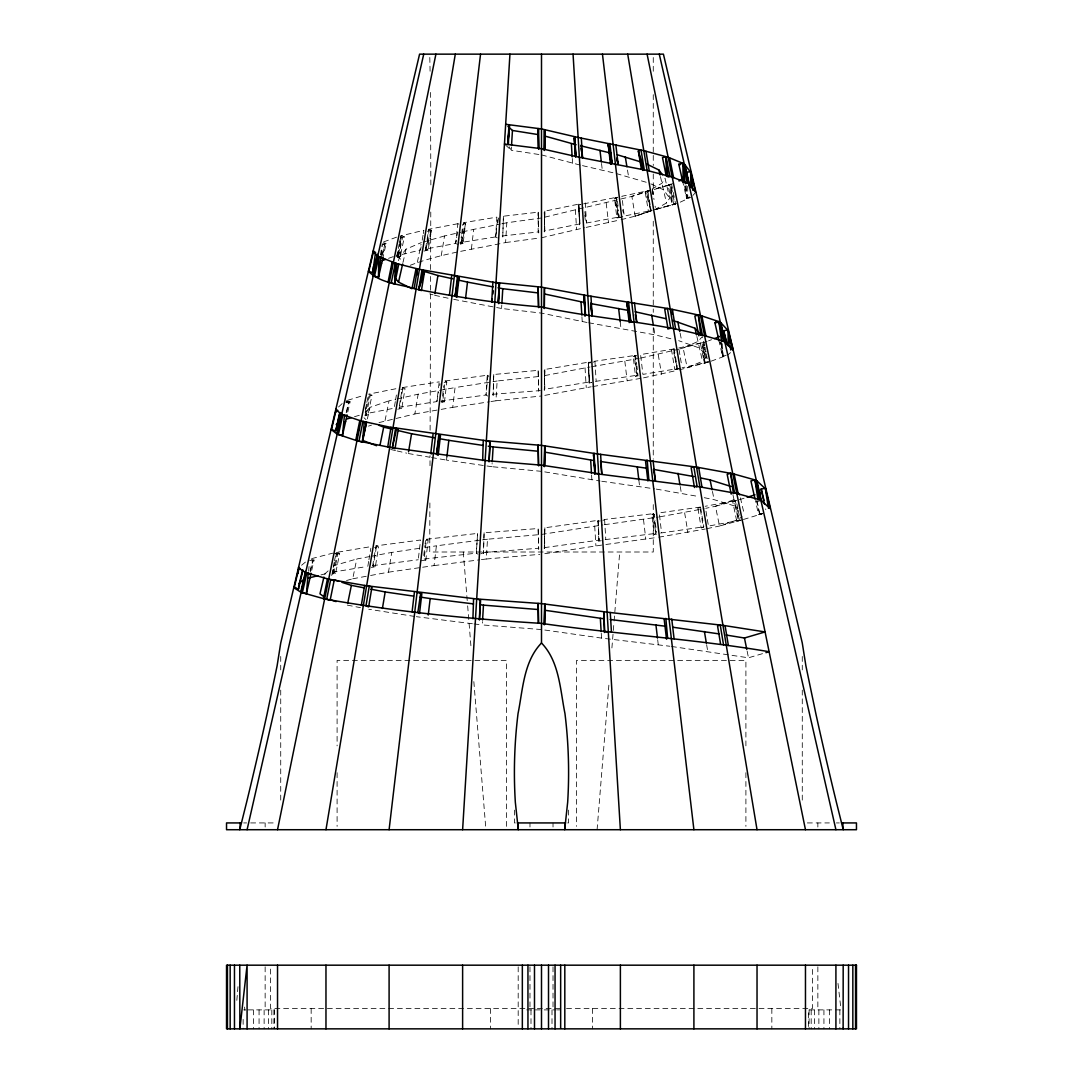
<?xml version="1.0" encoding="UTF-8"?>
<svg xmlns="http://www.w3.org/2000/svg" width="1083" height="1083" viewBox="0 0 1083 1083"><rect width="100%" height="100%" fill="white"/><g stroke="black" fill="none" stroke-linecap="round" stroke-linejoin="round"><path stroke-width="0.75" stroke-dasharray="5 3.75" d="M397.299 254.478L397.299 257.673L400.29 256.657L404.338 236.866L400.872 235.85L398.558 256.13L400.29 256.657L400.872 235.85L423.859 230.3L423.304 233.59M544.857 527.787L544.289 548.594L544.857 527.787L598.154 520.327L598.791 541.107L601.552 540.674M544.857 369.465L544.289 390.286L544.857 369.465L588.502 362.182L589.138 382.976L591.887 382.448L589.707 381.947L544.857 389.257L544.289 370.494L544.614 389.663M544.857 211.117L544.289 231.924L544.857 211.117L578.85 204.091L579.486 224.871L578.85 204.091M429.883 502.945L429.734 552.005L653.266 552.005L653.266 503.054M430.005 465.731L430.032 455.577M430.113 430.208L430.587 276.26M430.601 269.505L430.777 211.984M430.858 184.922L430.479 90.701M538.441 212.755L538.711 232.98L538.143 212.187L503.405 216.207L502.769 237.015L503.405 216.207M381.852 255.25L382.069 245.651M426.472 539.266L428.137 540.295L425.809 560.073L424.143 559.058L426.472 539.266L477.562 533.405L476.358 553.169L478.036 554.198M445.14 380.972L446.805 382.001L444.477 401.793L442.798 400.764L445.14 380.972L487.215 375.246L486.01 395.011L487.688 396.04M497.327 237.908L495.662 236.893L496.867 217.128L463.795 222.651L461.466 242.443L463.131 243.472L465.473 223.68L463.795 222.651M484.087 532.782L483.451 553.575L484.087 532.782L538.143 528.518L538.711 549.311L538.143 528.518M493.753 374.501L493.117 395.309L493.753 374.501L538.143 370.345L538.711 391.139L538.143 370.345M541.5 629.561L482.273 624.918L482.463 621.628M481.394 559.613L486.294 559.004L487.499 539.226L541.5 534.433L602.825 524.93M541.5 471.335L491.926 466.705L492.129 463.402M490.965 401.536L495.946 400.778L497.151 380.999L539.862 376.383M587.067 322.49L541.5 313.122L501.578 308.479L501.781 305.176M410.159 265.321C440.754 253.557 473.65 249.252 505.599 242.551L506.817 222.773L541.5 217.981M511.433 146.963L511.244 150.253L539.903 154.652M336.217 552.465L339.669 553.481L335.635 573.273L332.711 573.963L333.226 566.111M308.682 571.228L309.048 566.504M365.255 412.677L365.634 407.98M597.085 829.713L609.16 681.6M611.909 647.932L613.966 622.684M614.102 621.006L619.733 552.005M236.839 1000.367L238.233 983.608M487.215 375.246L487.919 375.693L486.01 395.011L442.798 400.764M397.921 251.446L397.299 257.673L401.333 237.908L404.338 236.866M461.642 234.118L462.807 224.222L465.473 223.68L461.466 242.443L495.662 236.893L497.733 217.683L496.867 217.128M381.026 255.06L382.272 244.149L386.171 243.472L383.165 256.657M418.431 558.111L420.57 539.997L375.991 545.859L372.687 565.651L375.341 566.666L378.644 546.888L375.991 545.859M399.356 405.719L402.375 387.579L405.042 388.594L401.739 408.386L399.086 407.357L436.882 401.603L439.211 381.839L440.307 382.272L439.739 385.494M457.865 223.707L428.773 229.258L425.484 249.049L455.523 243.472L457.865 223.707L459.219 224.262M423.751 555.511L424.915 545.615M425.105 543.964L425.497 540.674L428.137 540.295M444.477 401.793L441.823 402.226L443.759 385.751M463.131 243.472L460.478 244L461.453 235.769M422.668 567.235L434.066 565.597L436.395 545.818L480.906 540.065M491.926 466.705L446.507 460.113L446.886 456.809M441.201 409.374L452.721 407.37L455.05 387.592L497.151 380.999M471.376 249.144L473.704 229.366L500.197 224.086M380.593 254.925L381.175 250.241M495.662 236.893L496.867 229.082M497.814 222.827L498.546 218.143L497.733 217.683M460.478 244L462.319 242.944L465.473 223.68M367.814 566.355L368.64 561.414M368.924 559.762L370.02 553.169M370.291 551.531L370.846 548.228M395.295 401.603L394.198 408.196L366.149 413.638M395.566 399.952L396.662 393.373M421.111 246.775L420.556 250.065L396.825 255.642L399.18 244.095M422.208 240.182L423.033 235.241M371.279 567.37L373.053 567.045L376.356 547.267L378.644 546.888M397.651 409.212L399.437 408.819L402.727 389.041L405.042 388.594M425.822 250.593L429.112 230.814L431.44 230.273L428.137 250.065L424.022 251.08M370.603 575.479L388.472 572.19L391.762 552.411L423.169 547.768M379.023 422.587L414.843 413.963L418.146 394.185L455.05 387.592M441.228 255.737L444.531 235.959L460.735 232.29M436.882 401.603L438.601 391.938M458.19 244.501L455.523 243.472L456.755 237.069M457.067 235.471L457.689 232.263M333.185 567.302L334.187 562.348M334.525 560.71L335.54 555.755M365.512 409.008L366.514 404.067M366.853 402.416L367.868 397.475M399.519 242.443L400.534 237.502M332.711 573.963L336.745 554.198L339.669 553.481M333.848 573.638L337.882 553.86L335.351 553.169M366.162 415.412L370.196 395.633L371.997 395.187L367.963 414.979L364.998 415.804L369.046 396.04L370.196 395.633L367.665 394.943M398.476 257.185L402.51 237.407L399.316 237.421L401.333 237.908M346.519 580.529L352.733 578.782L356.767 559.004L369.493 556.594M385.034 420.556L389.081 400.778L395.539 399.316M417.348 262.33L421.057 244.203M310.185 570.768L312.432 560.886L314.056 560.073L311.43 571.621M346.194 412.623L348.455 402.741L350.107 401.793L347.115 414.979M381.839 256.17L384.979 244L382.353 255.534M310.266 571.986L312.892 560.452M346.682 412.122L348.943 402.226L346.1 401.536M331.696 575.479L333.957 565.597L356.767 559.004M367.367 418.904L369.993 407.37L389.081 400.778M406.03 249.144L403.025 262.33L399.261 257.605L406.03 249.144L421.395 242.551M398.544 260.651L399.261 257.605M425.416 249.807L428.137 250.065L426.81 249.537L431.44 230.273L428.773 229.258M455.523 243.472L456.363 240.345M431.44 230.273L425.484 249.049L426.81 249.537M589.138 382.976L588.502 362.182M598.791 541.107L598.154 520.327M687.691 186.222L687.786 197.431L686.554 198.379L682.804 181.917M621.06 219.673L635.166 216.18L654.877 209.588L666.451 202.995L669.714 198.135L665.057 178.357L661.957 183.217L652.223 188.983M692.971 195.4L694.704 193.37M679.176 369.872L687.191 367.814L702.501 361.221L707.023 356.361L699.496 348.036L678.648 340.671M365.391 412.203L369.993 407.37M755.42 500.725L756.584 501.118L759.589 514.303L762.676 513.342L758.601 514.655L755.596 501.47M338.546 407.005L343.013 402.781M328.135 570.876L324.643 574.058L327.161 575.939M728.169 354.71L730.511 352.611M765.83 509.7L765.654 508.942M706.874 528.666L719.505 526.04L738.538 519.447L742.017 516.523M301.588 565.258L305.501 562.023M584.752 215.138L585.592 223.166L618.542 217.128L615.334 197.932L616.213 197.363L618.542 217.128L616.877 218.143L614.548 198.379L617.96 197.187M635.518 376.275L637.197 375.246L634.855 355.481L633.189 356.497L635.518 376.275L638.063 375.855L636.899 365.973M441.823 402.226L443.489 401.17L440.903 401.184M654.173 534.42L655.838 533.405L653.509 513.626L651.831 514.655L654.173 534.42L656.718 534.081M583.588 203.875L616.213 197.363M593.254 362.209L594.919 361.194L634.855 355.481M602.92 520.503L604.585 519.488L653.509 513.626M605.207 539.618L655.838 533.405L652.914 514.005L654.389 514.303L655.174 520.896M595.433 381.392L637.197 375.246L634.151 355.928L636.682 355.332M680.043 348.861L703.016 342.418L707.05 362.209L706.075 362.67L704.437 363.089L700.403 343.325L707.05 341.402M680.232 202.169L690.588 197.363M718.814 340.035L722.578 356.497L726.3 355.143M648.446 211.551L651.1 210.535L647.81 190.77L645.143 191.799L648.446 211.551L653.807 209.98M689.749 196.957L687.515 197.851L684.51 184.665M674.168 348.888L640.567 354.588L642.909 374.38L677.471 368.653L674.168 348.888L673.03 349.349L677.471 368.653L674.804 369.682L671.514 349.917L675.305 349.024M701.175 527.841L703.842 526.812L700.539 507.047L697.885 508.062L701.175 527.841L703.354 527.489L700.051 507.71L701.703 507.318M732.704 501.47L735.343 500.725L739.378 520.503L738.376 520.896L736.738 521.248L732.704 501.47L736.169 500.454L705.168 506.289M480.649 553.86L483.072 552.899M710.055 525.783L740.203 520.219L738.376 520.896L734.342 501.118M708.553 340.834L711.558 339.696M676.564 203.387L654.877 209.588M660.63 533.026L703.842 526.812M383.653 241.888L397.299 236.893M711.084 361.194L725.055 356.05M388.567 258.323L393.264 256.644M734.03 499.669L715.457 506.262L705.723 508.333M650.842 189.809L631.876 196.402L585.104 207.503M652.21 210.481L635.166 216.18L631.876 196.402L671.582 184.191L672.922 190.77M368.491 426.133L371.51 425.118M635.166 216.18L650.585 211.036L647.296 191.258L645.143 191.799L651.1 210.535L624.241 216.058L621.899 196.267L647.81 190.77M709.351 361.614L706.075 362.67L702.028 342.891M673.464 183.46L668.116 185.207L672.15 204.971L674.858 204.186M739.378 499.696L744.062 498.234M622.82 216.573L616.877 218.143M704.437 363.089L703.869 342.296L702.38 342.769L704.437 363.089L707.903 362.074L682.073 367.787M347.657 400.29L363.428 395.498M743.412 519.488L762.635 513.626L758.601 514.655M645.143 191.799L649.083 190.622L646.375 191.353L651.1 210.535M354.507 416.711L359.353 415.263M670.824 184.421L668.116 185.207L669.7 184.773L672.15 204.971L675.616 203.942L674.614 199.015M736.738 521.248L740.203 520.219M671.446 646.456L748.488 657.787L765.952 652.643M738.376 520.896L741.977 519.84M680.598 368.206L674.804 369.682M422.939 242.118L444.531 235.959M652.697 194.358L652.372 189.66L671.582 184.191M588.259 362.643L590.682 362.67L587.934 363.211L589.707 381.947L588.259 362.643L590.641 361.966M427.325 231.315L429.112 230.814M678.608 368.802L676.97 369.262L673.667 349.484M655.364 209.547L675.616 203.942L655.675 209.452L655.12 206.163M708.607 361.979L687.191 367.814L683.156 348.036L697.994 341.443L702.366 336.583L704.519 345.707M736.887 500.427L715.457 506.262L719.505 526.04L740.921 520.206M640.757 358.08L678.486 349.267M311.647 558.638L332.711 553.169M621.574 217.074L619.408 217.629L618.826 212.688M643.546 377.859L677.579 370.278M684.903 185.965L686.554 198.379L689.248 197.702M721.034 342.431L722.578 356.497L725.258 355.82M320.947 574.911L327.12 573.34M544.722 217.182L583.493 207.855M586.174 227.389L619.49 220.052M759.589 514.303L762.418 513.613M541.5 237.759L584.576 227.714M400.954 389.447L402.727 389.041M397.15 398.937L418.146 394.185M678.77 347.995L703.869 342.296M462.36 231.924L473.704 229.366M659.953 516.808L704.112 508.685M658.775 537.195L705.304 529.005M580.055 223.856L578.281 205.12L581.029 204.443L578.552 204.66L580.055 223.856L544.857 230.909L544.289 212.133L544.559 231.41M501.849 223.761L506.817 222.773M395.877 388.743L368.531 394.171L371.997 395.187M591.67 366.717L639.16 358.392M544.722 375.584L590.018 366.988M592.794 386.536L641.908 378.17M374.583 547.605L376.356 547.267M399.437 408.819L401.739 408.386M371.09 556.296L391.762 552.411M544.817 395.363L591.156 386.793M352.733 578.782L368.978 575.777M414.843 413.963L439.549 409.658M444.152 382.448L446.805 382.001M337.869 552.181L371.117 546.59M633.189 356.497L635.735 356.077L636.709 364.321M332.17 572.244L366.203 566.626M597.586 521.343L600.334 520.896M697.885 508.062L700.051 507.71M373.053 567.045L375.341 566.666M604.463 524.714L658.302 517.065M402.375 387.579L439.211 381.839M605.884 544.492L657.164 537.439M544.803 553.697L604.219 544.708M452.721 407.37L489.299 401.793M424.82 547.524L436.395 545.818M420.894 560.791L425.809 560.073M388.472 572.19L421.043 567.478M700.539 507.047L659.236 512.895L661.564 532.674M651.831 514.655L654.389 514.303M505.599 242.551L539.862 237.976M482.558 539.862L487.499 539.226M372.687 565.651L418.241 559.762M434.066 565.597L479.769 559.816M761.39 500.549L757.058 501.564M502.201 235.999L538.143 231.965L538.143 212.187M424.143 559.058L476.358 553.169L477.562 533.405M495.946 400.778L541.5 395.985M492.548 394.293L540.376 390.597M486.294 559.004L539.821 554.347M482.883 552.56L538.143 548.282M615.334 197.932L617.08 197.851L614.548 198.379L618.542 217.128M459.625 242.958L462.319 242.944M243.661 822.931L246.613 822.931M250.647 822.931L275.651 822.931M515.332 822.931L514.411 822.931L514.411 807.959M567.668 822.931L568.589 822.931L568.589 807.959M807.349 822.931L829.375 822.931M836.387 822.931L839.339 822.931M559.87 1008.53L270.56 1008.53L270.56 966.848M566.544 1008.53L812.44 1008.53L812.44 966.848M243.661 1009.884L245.489 1009.884M247.872 1009.884L274.622 1009.884L274.622 1028.85M526.649 1009.884L540.146 1009.884M544.221 1009.884L556.351 1009.884M557.325 1009.884L559.681 1009.884M840.489 1009.884L808.378 1009.884L808.378 1028.85M348.943 402.226L345.856 402.159L348.455 402.741M335.337 553.643L337.882 553.86M396.067 256.278L400.29 256.657M544.83 630.035L601.539 638.104L669.808 646.24M472.378 623.727L416.359 616.687M474.016 623.93L482.273 624.918M544.749 471.89L600.104 481.028M601.755 481.245L654.633 488.853M414.708 616.444L368.721 609.228M656.298 489.11L697.723 496.366M588.678 322.761L654.958 334.85L672.326 339.114M408.25 453.52L429.87 457.243M431.535 457.527L446.507 460.113M501.578 308.479L450.704 298.759M347.345 605.14L360.49 607.658M704.288 497.693L714.117 499.669L735.533 506.262L737.726 508.333M434.635 295.293L449.093 298.421M541.5 154.896L580.826 165.266M582.478 165.631L614.657 173.131M382.272 244.149L384.465 244.636M390.773 449.486L395.539 450.582M397.136 450.948L406.666 453.154M309.548 560.222L312.432 560.886M334.065 553.535L336.745 554.198M616.213 173.524L649.489 183.217M383.49 242.782L386.171 243.472M346.073 400.764L350.107 401.793M311.376 559.397L314.056 560.073M396.825 255.642L398.558 256.13M429.775 293.886L433.01 294.82M333.334 572.582L335.635 573.273M365.892 414.356L367.963 414.979M719.369 342.418L721.034 343.433M650.883 183.88L663.459 189.809L669.714 198.135M487.919 375.693L488.893 376.275M505.599 145.108L511.244 150.253L509.078 146.692M363.969 417.727L365.986 419.608M622.576 209.804L623.402 212.931M705.954 351.799L704.871 347.223L705.886 352.192M740.393 497.842L744.332 514.587M685.16 185.883L687.786 197.431M720.831 342.539L723.552 356.077L720.547 342.891M756.882 500.82L759.887 514.005M660.454 176.624L666.451 202.995M696.87 336.502L702.501 361.221M732.907 494.714L738.538 519.447M673.26 192.422L674.276 197.363M706.224 353.83L707.24 358.771M736.846 503.744L737.848 508.685M738.186 510.337L739.202 515.278M747.148 651.194L748.488 657.787M680.124 333.198L681.803 341.443M712.438 491.425L714.117 499.669M652.372 189.66L654.024 199.556M679.041 349.647L680.151 356.239M680.422 357.891L681.518 364.484M705.994 511.244L707.091 517.836M707.361 519.488L708.187 524.429M627.477 170.031L628.573 176.624M653.861 328.257L654.958 334.85M658.261 354.628L661.551 374.407M680.246 486.484L681.342 493.076M684.646 512.855L687.935 532.633M706.63 644.696L707.727 651.289M584.793 211.699L586.472 222.651L585.267 202.859M617.472 201.154L618.637 211.036M655.364 522.548L656.528 532.43M601.512 163.438L602.297 170.031M606.182 202.995L608.511 222.773M620.18 321.665L620.952 328.257M624.837 361.221L627.165 380.999M638.835 479.891L639.606 486.484M643.492 519.447L645.82 539.226M657.679 639.755L658.261 644.696M837.998 983.418L840.665 1006.621M244.582 1007.068L244.961 1010.425M463.267 552.005L467.518 604.179M467.653 605.857L471.091 647.932M473.84 681.6L485.915 829.713M597.951 520.693L599.359 540.092L544.857 547.565L544.289 528.802L544.654 547.917M594.919 361.194L596.137 380.972M604.585 519.488L605.79 539.266M572.271 158.497L572.569 163.438M575.384 209.588L576.589 229.366M581.923 316.723L582.221 321.665M585.037 367.814L586.241 387.592M591.575 474.936L591.887 479.891M594.702 526.04L595.907 545.818M601.241 633.162L601.539 638.104M671.663 187.386L672.15 204.971M722.28 343.704L722.578 356.497M686.27 185.599L686.554 198.379M429.802 57.467L430.113 72.426M839.866 1009.884L839.866 1028.85M829.375 1009.884L829.375 1028.85M823.933 1009.884L823.933 1028.85M818.87 1009.884L818.87 1028.85M817.855 822.931L817.855 827.006M817.855 966.835L817.855 1009.884M814.524 1009.884L814.524 1028.85M811.181 1009.884L811.181 1028.85M809.096 1009.884L809.096 1028.85M802.273 656.46L802.273 669.903M802.273 690.088L802.273 802.76M771.841 1008.53L771.841 1028.85M745.903 745.876L745.903 660.373L576.576 660.373L576.576 826.356M745.903 772.707L745.903 826.356M653.266 57.521L653.266 72.71M653.266 94.654L653.266 153.718M653.266 155.41L653.266 165.537M653.266 173.97L653.266 194.223M653.266 221.23L653.266 307.288M653.266 308.98L653.266 312.351M653.266 327.54L653.266 459.178M592.604 1008.53L592.604 1028.85M553.02 822.931L553.02 827.006M553.02 966.835L553.02 1009.884M552.005 1009.884L552.005 1028.85M530.995 1009.884L530.995 1028.85M529.98 822.931L529.98 827.006M529.98 966.835L529.98 1009.884M518.188 966.862L518.188 1027.171M506.424 826.356L506.424 660.373L337.097 660.373L337.097 745.876M490.396 1008.53L490.396 1028.85M337.097 772.707L337.097 826.356M311.159 1008.53L311.159 1028.85M280.727 656.46L280.727 669.903M280.727 690.088L280.727 802.76M273.904 1009.884L273.904 1028.85M271.819 1009.884L271.819 1028.85M268.476 1009.884L268.476 1028.85M265.145 822.931L265.145 827.006M265.145 966.835L265.145 1009.884M264.13 1009.884L264.13 1028.85M259.067 1009.884L259.067 1028.85M253.625 1009.884L253.625 1028.85M243.133 1019.374L243.133 1028.85M670.675 184.083L669.714 184.665L673.761 204.443L674.723 203.875L670.675 184.083"/><path stroke-width="1.5" d="M392.114 265.443L392.127 262.235L388.08 282.027M544.289 288.795L544.289 308.56L544.587 288.281M544.289 130.745L544.289 150.496L544.857 129.716L544.857 149.468L544.505 130.366M544.857 623.808L544.857 604.043L544.289 624.837L544.668 604.382M544.857 465.663L544.857 445.898L544.289 466.678L544.641 446.304M564.812 1028.85L564.812 965.183M843.183 965.183L843.129 1028.85L843.129 1028.173M672.286 314.151L672.326 309.359L675.63 329.124M538.711 129.527L538.481 148.885L538.143 128.498L538.711 149.319M373.337 269.992L373.391 266.784M377.466 276.964L378.441 277.438L378.901 256.644L382.935 257.673L378.441 277.438L374.407 276.409L378.901 256.644M395.281 263.237L394.699 284.03L391.234 283.001L395.281 263.237L398.734 264.266L394.699 284.03L396.947 263.751L377.723 256.157L373.053 251.432L373.649 250.769L368.748 271.562L373.08 272.578L377.385 254.329M473.582 598.628L472.919 618.731M483.248 440.334L482.68 460.505M492.481 302.279L491.696 301.819L492.914 282.027M462.617 829.713L509.944 54.15M509.565 125.75L507.792 144.499L508.996 124.735L508.455 143.863M498.708 303.646L499.344 282.866L498.139 302.631L499.615 283.353L419.405 269.342L393.319 262.749M482.571 619.977L483.478 605.14L480.148 604.734M492.224 461.751L493.131 446.927L488.203 446.196M501.876 303.538L502.783 288.701L497.977 287.807M511.542 145.312L512.449 130.474L507.927 126.359M507.792 144.499L509.335 125.384M416.914 275.068L417.429 268.841L414.126 288.633M306.394 593.741L308.195 573.3L306.855 572.948L302.36 592.712L306.394 593.741L311.051 573.273M362.412 442.162L364.335 421.788L362.981 421.368L358.947 441.147L362.412 442.162L366.447 422.397L364.335 421.788M344.475 415.209L342.418 435.569L338.383 434.554L342.891 414.789L346.926 415.804L345.937 415.412M564.703 829.713L567.668 802.246A501.808 484.453 29.2 0 0 564.96 713.548C560.128 689.641 559.397 661.469 541.5 643.004L541.5 54.15M391.153 271.589L391.477 268.476M391.802 265.362L392.127 262.235M239.871 1028.85L247.086 965.183L247.086 1028.85M414.437 592.035L412.095 611.814L412.961 612.139M433.092 433.741L430.763 453.533L431.779 453.912M449.431 295.226L451.76 275.434M389.095 829.713L480.541 54.15M436.49 454.319L438.818 434.554L440.483 435.569L438.155 455.347L436.49 454.319L439.454 434.96M459.138 277.438L456.796 297.202L455.131 296.187L457.459 276.409L459.138 277.438L455.131 296.187L458.244 276.923L454.386 275.935M428.232 615.036L430.181 598.547L420.177 597.085M446.886 456.809L448.836 440.334L439.102 438.615M465.541 298.583L467.49 282.108L459.287 280.28M378.441 277.438L380.864 257.172M335.865 412.217L336.312 409.117L335.744 409.658L341.687 414.369L361.005 420.962L398.3 428.99L395.011 448.755L392.344 447.739L395.647 427.961L396.676 428.381L392.344 447.739M491.696 301.819L492.183 298.691M492.9 293.994L493.374 290.867M297.987 573.611L298.989 567.424L298.434 567.885L305.65 572.596L328.691 579.188L366.636 585.781L476.696 598.967L541.5 603.61L607.116 612.152L722.957 625.338L765.085 631.931L744.454 638.009L726.111 635.031M364.633 585.429L361.343 605.221L362.467 605.546M387.728 446.941L391.031 427.149M325.969 829.713L455.293 54.15M424.671 270.845L421.382 290.61L418.715 289.594L422.018 269.829L424.671 270.845L418.715 289.594L423.277 270.344M382.421 608.443L385.169 591.954L370.684 589.138M408.535 451.868L411.554 433.741L398.436 430.641M434.906 293.642L437.938 275.515L423.832 271.278M327.472 578.836L323.424 598.628L324.751 598.953C396.364 611.76 468.912 618.894 541.5 623.388C617.188 634.367 693.675 638.916 769.12 651.709L765.952 652.643M359.786 420.556L355.752 440.334L357.322 440.727M277.532 829.713L435.908 54.15M334.146 580.556L330.112 600.334L326.646 599.305L330.681 579.54L334.146 580.556L332.508 580.231M347.684 603.502L351.379 585.375L341.957 582.329M379.984 445.275L383.693 427.149L379.131 425.348M416.007 268.922L411.96 288.701L398.53 282.108L394.591 277.383M305.474 571.391L300.749 592.13L302.184 592.455M336.799 433.863L341.497 413.259M372.85 275.569L377.358 255.791M247.086 829.713L423.737 54.15M347.115 414.979L342.418 435.569L341.429 435.19M366.609 422.194L362.48 440.334L376.532 445.722M398.53 282.108L402.659 263.981M298.989 567.424L294.156 587.907L298.488 588.922L302.956 569.969M336.312 409.117L331.452 429.721L335.784 430.75L340.089 412.488M298.529 587.176L302.482 570.443M335.784 430.75L339.426 413.733M373.148 270.723L374.948 263.115M323.925 577.104L319.972 593.836L323.858 596.665M357.282 435.61L359.082 428.002M239.749 829.713L246.613 802.246A501.808 63.775 -76.7 0 0 267.176 713.548L277.086 665.964L280.727 643.004L419.581 54.15L663.419 54.15L802.273 643.004L805.914 665.964L815.824 713.548A501.808 63.775 76.7 0 0 836.387 802.246L843.251 829.713M583.954 296.146L584.4 295.077L585.037 315.898L584.4 295.077M593.619 454.467L594.066 453.411L595.068 473.569L699.862 486.89L736.806 493.482L760.835 500.075L770.162 508.672L765.315 488.135L760.983 489.164L764.584 504.38M594.066 453.411L594.702 474.219M690.913 172.59L684.253 163.858L668.143 157.265L643.803 150.672L578.146 137.487L541.5 128.931L505.666 124.301M541.5 643.004C523.603 661.469 522.872 689.641 518.04 713.548A501.808 484.453 -29.2 0 0 515.332 802.246L518.297 829.713M368.992 270.574L368.396 271.21C380.661 283.719 400.25 284.03 416.116 289.12C457.581 297.175 499.358 303.714 541.5 306.936C602.256 320.216 665.558 322.084 724.798 341.849L733.232 350.175L727.979 329.814L723.661 330.843L726.883 344.543M298.651 588.231L298.488 588.922M331.655 428.909L331.087 429.437L337.179 434.148L356.97 440.74L389.731 447.333L485.143 460.519L541.5 465.162L598.655 473.704M336.204 424.671L340.184 420.962M723.295 335.256L724.473 341.145M728.196 330.735L720.29 322.071L700.457 315.478L670.187 308.885L587.798 295.713L541.5 287.157L496 282.528M761.173 489.922L760.983 489.164M298.962 583.426L303.606 579.635M759.711 493.198L762.026 491.479M765.505 488.907L756.327 480.297L732.771 473.704L696.572 467.111L597.45 453.926L541.5 445.384L486.348 440.74L393.021 427.555M611.232 163.831L610.528 164.291L608.186 144.499L609.864 143.47L612.193 163.262L611.232 163.831L608.186 144.499L612.193 163.262M667.669 638.51L665.855 618.407L664.19 619.435L666.519 639.214M648.907 480.283L647.201 460.126L645.522 461.141L647.864 480.933M630.861 321.61L626.867 302.847L630.116 322.057L630.861 321.61L628.533 301.819L626.867 302.847L629.196 322.626M682.06 178.627L683.007 178.072M678.973 181.01L683.251 178.966M718.07 336.732L719.044 336.299M380.471 263.778L381.663 263.264M652.115 461.304L653.103 460.911L655.432 480.676L653.496 469.386L694.068 476.588M670.918 619.408L671.758 619.083L674.086 638.848M714.577 338.559L719.098 336.854M696.139 486.876L697.114 486.511L693.824 466.719L691.157 467.748L694.46 487.526M669.524 328.65L670.715 328.203L667.426 308.411L664.759 309.44L668.062 329.232M644.317 169.869L642.801 170.424L638.361 151.092L641.014 150.077L644.317 169.869L638.361 151.092L641.393 169.232M344.435 422.004L345.612 421.571M382.326 260.556L385.453 259.446M747.189 497.273L755 494.836M697.411 467.897L698.697 467.504L701.987 487.269M346.425 419.107L351.271 417.672M698.305 315.018L700.796 335.243L702.339 334.809L698.305 315.018L694.839 316.033L698.873 335.825M730.632 473.312L733.394 493.469L734.667 493.103L730.632 473.312L727.167 474.34L731.201 494.119M682.804 181.917L678.797 164.291L682.832 163.262L687.339 183.068L685.079 183.609M308.601 578.051L317.861 575.696M759.454 499.696L754.946 479.918L750.912 480.933L755.041 499.073M768.416 508.279L769.986 507.927M717.677 322.368L715.051 322.653L718.895 321.61L723.403 341.402M241.455 822.931L226.537 822.931L226.537 829.713L856.463 829.713L856.463 822.931L841.545 822.931M517.471 822.931L565.529 822.931M630.116 322.057L634.056 322.071M608.321 631.931L604.761 631.809L603.732 611.719L604.368 632.513M483.478 605.14L538.183 609.526M493.131 446.927L538.17 451.245M544.763 610.257L603.597 618.718M610.149 619.49L665.964 626.285M502.783 288.701L538.278 292.952M430.181 598.547L473.488 603.908M504.461 144.08L541.5 148.709L579.351 157.265L647.106 170.451L672.177 177.043L688.761 183.636L695.57 192.368L690.643 171.452L686.311 172.468L689.546 186.181M672.651 627.192L719.437 633.948M544.776 452.125L593.998 460.573M600.659 461.52L647.065 468.289M385.169 591.954L413.503 596.11M448.836 440.334L483.289 445.451M512.449 130.474L538.278 134.603M476.696 598.967L480.608 600.226L479.403 620.004L480.216 599.549M544.79 294.048L584.292 302.455M590.831 303.606L628.533 310.455M411.554 433.741L434.242 437.749M467.49 282.108L493.158 286.9M417.077 592.374L421.842 593.741L419.514 613.506L417.835 612.491L420.705 593.064M486.348 440.74L490.261 442.04L489.056 461.818L489.909 441.431M351.379 585.375L364.254 587.879M635.139 311.769L666.343 318.781M700.471 477.914L710.082 479.891L731.025 486.484M437.938 275.515L452.708 278.805M295.754 587.541L293.777 587.663L301.142 592.374L324.656 598.967M544.641 136.011L576.129 144.756M580.894 145.853L611.042 153.136M383.693 427.149L391.884 429.085M364.809 422.004L366.447 422.397M298.813 568.128L300.262 568.48M373.418 251.798L375.544 252.312L372.796 272.253M373.215 275.935L376.045 276.625M336.123 409.956L337.842 410.376M308.195 573.3L310.889 573.963L309.9 573.638M672.868 320.433L694.988 328.257L699.198 333.009M617.364 154.788L640.798 161.922M397.123 263.778L398.734 264.266M329.665 599.562L336.096 601.593M334.092 579.784L338.803 581.314M646.957 164.169L658.951 170.031L662.43 174.783M678.797 164.291L680.002 164.887M737.509 492.724L739.675 494.809M723.661 330.843L727.031 343.609M538.413 307.071L538.143 286.819L538.711 307.626M538.359 465.27L538.143 445.099L538.711 465.907M616.904 159.743L618.149 164.426L615.821 144.662M761.471 489.665L763.989 500.305M684.862 164.575L689.357 184.327M725.542 343.176L720.872 322.653L720.912 327.445M761.593 501.443L756.882 480.784L756.909 483.979M659.263 54.15L835.914 829.713M718.99 340.766L714.861 322.626L718.895 321.61L721.616 341.835M658.951 170.031L660.075 174.972M694.988 328.257L696.491 334.85M669.565 157.834L673.599 177.598M705.886 335.716L701.852 315.952L701.852 319.147M734.139 474.097L738.186 493.862M647.092 54.15L805.468 829.713M666.207 175.839L662.498 157.685L665.964 156.669L670.011 176.461L668.049 177.016L665.964 156.669L666.492 175.893M744.454 638.009L746.81 649.543M677.768 321.665L679.786 331.547M710.082 479.891L712.1 489.773M616.85 158.05L618.149 164.426M635.315 314.503L636.79 322.531L634.462 302.766M645.969 151.254L649.259 171.019M725.069 625.663L728.358 645.441M627.707 54.15L757.031 829.713M625.284 156.845L626.922 166.741M651.668 315.072L653.306 324.954M678.039 473.298L679.962 484.832M704.424 631.511L706.346 643.058M723.525 644.791L720.236 624.999L717.569 626.028L720.601 644.168M765.315 488.135L768.185 506.736M581.07 148.466L581.557 151.593M582.031 154.72L582.519 157.834L581.314 138.083M590.722 306.57L592.157 315.952L590.952 296.187M754.946 479.918L757.992 500.062M730.754 350.039L727.979 329.814L728.25 345.829M602.459 54.15L693.905 829.713M599.968 150.253L601.322 161.787M618.623 308.479L620.18 321.665M637.278 466.705L638.835 479.891M655.932 624.918L657.489 638.104M581.043 145.095L582.519 157.834M692.741 190.215L690.643 171.452L690.9 187.467M684.903 182.052L682.832 163.262L683.265 182.486M590.844 303.091L592.157 315.952M600.591 461.182L601.81 474.097L600.605 454.319M585.605 314.869L583.832 296.106L585.348 315.315M595.271 473.203L593.498 454.427L595.068 473.569M575.615 157.062L574.735 136.688L575.939 156.493L574.166 137.703L575.276 155.857M610.257 612.491L611.462 632.255M573.056 54.15L620.383 829.713M571.364 143.66L572.162 156.845M581.016 301.886L581.828 315.072M590.668 460.113L591.48 473.298M600.334 618.325L601.133 631.511M239.763 965.183L239.871 1028.173M855.543 965.183L855.543 1028.85M852.835 965.183L852.835 1028.85M848.53 965.183L848.53 1028.85M842.912 822.931L842.912 828.454M835.914 965.183L835.914 1028.85M805.468 965.183L805.468 1028.85M757.031 965.183L757.031 1028.85M693.905 965.183L693.905 1028.85M620.383 965.183L620.383 1028.85M564.96 822.931L564.96 828.454M560.656 965.183L560.656 1028.173M555.051 965.183L555.051 1028.85M548.512 965.183L548.512 1028.85M541.5 965.183L541.5 1028.85M538.711 622.522L538.143 603.366L538.143 623.145M534.488 965.183L534.488 1028.85M527.949 965.183L527.949 1028.85M522.344 965.183L522.344 1028.85M518.04 822.931L518.04 828.454M462.617 965.183L462.617 1028.85M389.095 965.183L389.095 1028.85M325.969 965.183L325.969 1028.85M277.532 965.183L277.532 1028.85M240.088 822.931L240.088 828.454M234.469 965.183L234.469 1028.85M230.165 965.183L230.165 1028.85M227.457 965.183L227.457 1028.85M369.276 586.133L365.973 605.898L368.64 606.913L371.929 587.148L369.276 586.133M856.463 965.183L226.537 965.183L226.537 1028.85L856.463 1028.85L856.463 965.183"/></g></svg>
